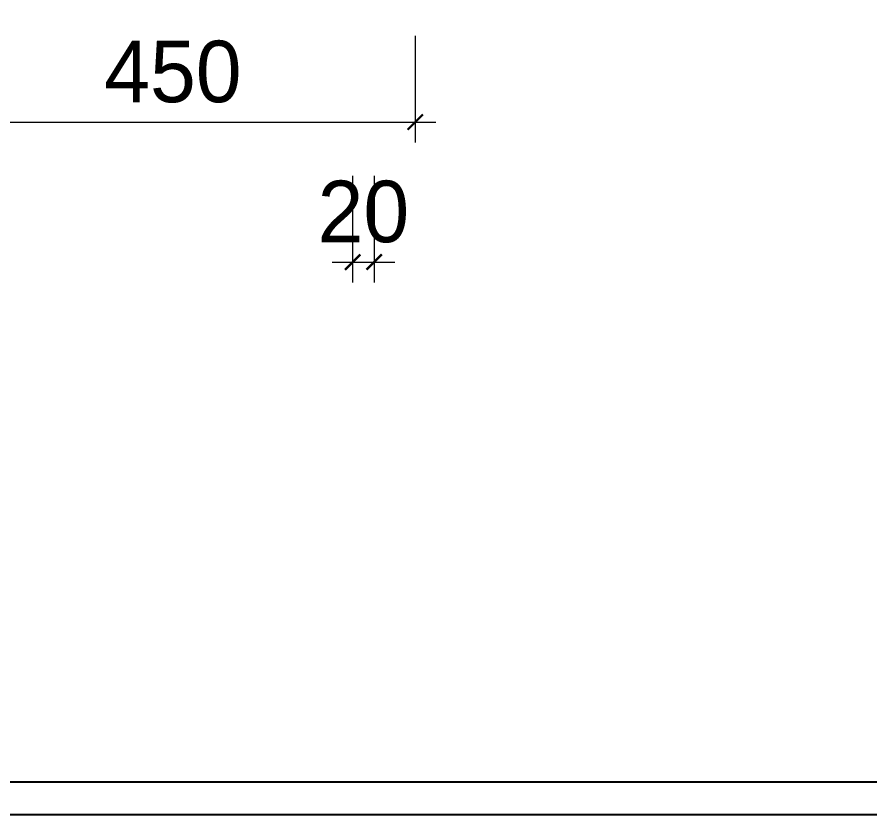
# Model space of a CAD drawing. Header units: millimetres. Extents: x 0 to 28440, y -12508 to -2066.
# Drawn here: x 16236 to 17028, y -12436 to -11695 of the extents above; entities that cross this region are included whole.
import ezdxf

# ---------------------------------------------------------------- set-up
doc = ezdxf.new("R2010")
doc.units = ezdxf.units.MM
for name, color, linetype in [('CAD_  Default', 7, 'Continuous'), ('SH-尺寸标注', 32, 'Continuous'), ('图框', 4, 'Continuous')]:
    doc.layers.add(name, color=color, linetype=linetype)
doc.styles.get("Standard").update_dxf_attribs({"font": 'GothicA1-Regular.ttf'})
doc.dimstyles.new('D_8_1.4', dxfattribs={"dimtxt": 57.14286, "dimasz": 14.285715, "dimexe": 19.04762, "dimexo": 0, "dimgap": 0, "dimtad": 1, "dimdec": 0, "dimzin": 1, "dimdsep": 46, "dimtxsty": 'Standard', "dimblk": 'ARCHTICK', "dimcen": 0.09, "dimdle": 19.04762, "dimclrd": 32, "dimclre": 32, "dimclrt": 2, "dimadec": 0, "dimazin": 0, "dimtfac": 1, "dimtdec": 4, "dimtix": 1, "dimtmove": 2, "dimatfit": 3, "dimfxl": 80.000002, "dimfxlon": 1, "dimtolj": 1, "dimtzin": 0, "dimlwd": 9, "dimlwe": 9, "dimarcsym": 0})

# ---------------------------------------------------------------- blocks, each defined once
blk = doc.blocks.new('_Frame5385020')
at = {"layer": 'CAD_  Default', "color": 255, "linetype": 'Continuous', "flags": 128}
for points in [[(35.4125, 0.17), (35.4125, -22.83), (0.8017, -22.83), (0.8017, 0.17), (35.4125, 0.17)], [(0.9267, -22.705), (0.9267, 0.045), (31.9125, 0.045), (31.9125, -22.705), (0.9267, -22.705)]]:
    blk.add_lwpolyline(points, dxfattribs=at)
blk = doc.blocks.new('_ArchTick')
at = {"color": 0, "linetype": 'ByBlock', "const_width": 0.15}
blk.add_lwpolyline([(-0.5, -0.5), (0.5, 0.5)], dxfattribs=at)
blk = doc.blocks.new('*D189')
at = {"layer": 'Defpoints', "color": 0}
for p in [(16548.07, -11842.74), (16568.07, -11842.74), (16568.07, -11922.74)]:
    blk.add_point(p, dxfattribs=at)
at = {"layer": 'SH-尺寸标注', "color": 32, "linetype": 'Continuous', "lineweight": 9}
for p, q in [((16548.07, -11842.74), (16548.07, -11941.78)), ((16568.07, -11842.74), (16568.07, -11941.78)), ((16529.02, -11922.74), (16587.11, -11922.74))]:
    blk.add_line(p, q, dxfattribs=at)
at = {"layer": 'SH-尺寸标注', "color": 32, "lineweight": 9, "xscale": 14.28571493455343, "yscale": 14.28571493455343, "zscale": 14.28571493455343, "rotation": 180}
blk.add_blockref('_ArchTick', (16548.07, -11922.74), dxfattribs=at)
at = {"layer": 'SH-尺寸标注', "color": 32, "lineweight": 9, "xscale": 14.28571493455343, "yscale": 14.28571493455343, "zscale": 14.28571493455343}
blk.add_blockref('_ArchTick', (16568.07, -11922.74), dxfattribs=at)
at = {"layer": 'SH-尺寸标注', "color": 2, "insert": (16558.07, -11876.12), "char_height": 57.143, "attachment_point": 5}
blk.add_mtext('\\A1;20', dxfattribs=at)
blk = doc.blocks.new('*D183')
at = {"layer": 'Defpoints', "color": 0}
for p in [(16156.21, -11712.74), (16606.21, -11712.74), (16606.21, -11792.74)]:
    blk.add_point(p, dxfattribs=at)
at = {"layer": 'SH-尺寸标注', "color": 32, "linetype": 'Continuous', "lineweight": 9}
for p, q in [((16156.21, -11712.74), (16156.21, -11811.78)), ((16606.21, -11712.74), (16606.21, -11811.78)), ((16137.16, -11792.74), (16625.25, -11792.74))]:
    blk.add_line(p, q, dxfattribs=at)
at = {"layer": 'SH-尺寸标注', "color": 32, "lineweight": 9, "xscale": 14.28571493455343, "yscale": 14.28571493455343, "zscale": 14.28571493455343, "rotation": 180}
blk.add_blockref('_ArchTick', (16156.21, -11792.74), dxfattribs=at)
at = {"layer": 'SH-尺寸标注', "color": 32, "lineweight": 9, "xscale": 14.28571493455343, "yscale": 14.28571493455343, "zscale": 14.28571493455343}
blk.add_blockref('_ArchTick', (16606.21, -11792.74), dxfattribs=at)
at = {"layer": 'SH-尺寸标注', "color": 2, "insert": (16381.21, -11746.12), "char_height": 57.143, "attachment_point": 5}
blk.add_mtext('\\A1;450', dxfattribs=at)

msp = doc.modelspace()

# ---------------------------------------------------------------- block references
at = {"layer": '图框', "color": 7, "xscale": 242.6982421875, "yscale": 242.6982421875}
msp.add_blockref('_Frame5385020', (13605.44, -6895.23), dxfattribs=at)

# ---------------------------------------------------------------- dimensions: what is measured, and where the dimension line sits
at = {"layer": 'SH-尺寸标注', "color": 32, "linetype": 'Continuous'}
for base, p1, p2, picture, middle in [((16606.21, -11792.74), (16156.21, -11712.74), (16606.21, -11712.74), '*D183', (16381.21, -11746.12)), ((16568.07, -11922.74), (16548.07, -11842.74), (16568.07, -11842.74), '*D189', (16558.07, -11876.12))]:
    dim = msp.add_linear_dim(base=base, p1=p1, p2=p2, dimstyle='D_8_1.4', override={"dimscale": 1, "dimclrt": 2}, dxfattribs=at)
    dim.commit()
    dim.dimension.update_dxf_attribs({"geometry": picture, "text_midpoint": middle, "dimtype": 160})

doc.saveas('drawing.dxf')
